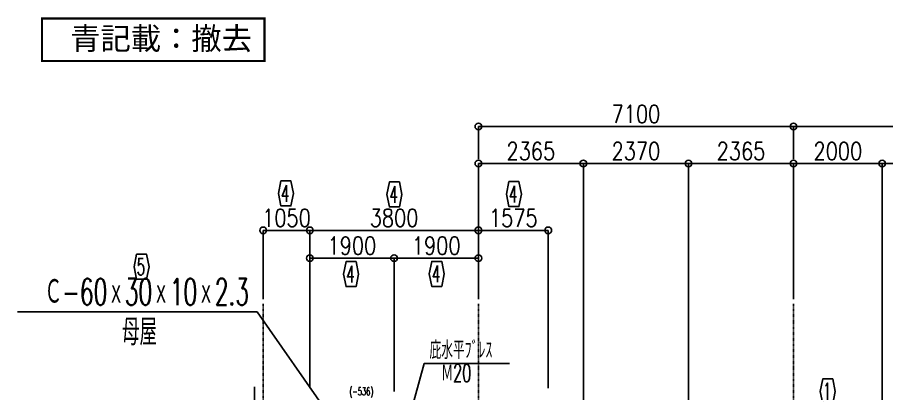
# Model space of a CAD drawing. Header units: millimetres. Extents: x -87051 to 180003, y -2961 to 97158.
# Drawn here: x -85764 to -66177, y 47527 to 55998 of the extents above; entities that cross this region are included whole.
import ezdxf
from ezdxf.enums import TextEntityAlignment as Align

# ---------------------------------------------------------------- set-up
doc = ezdxf.new("R2010")
doc.units = ezdxf.units.MM
doc.header["$LTSCALE"] = 0.2
doc.linetypes.add('CENTER', pattern=[2, 1.25, -0.25, 0.25, -0.25])
doc.layers.add('S-撤去', color=5, linetype='Continuous', lineweight=9, true_color=0x0000ff)
doc.layers.add('梁側', color=7, linetype='Continuous')
doc.styles.get("Standard").update_dxf_attribs({"font": 'simplex.shx', "width": 0.8, "height": 700, "bigfont": 'extfont2.shx'})
doc.styles.add('ゴシック', font='MS Gothic.ttf', dxfattribs={"height": 4})

msp = doc.modelspace()

# ---------------------------------------------------------------- linework, layer by layer
at = {"color": 8, "linetype": 'Continuous'}
for p, q in [((-75376, 53542.8), (-68276, 53542.8)), ((-75376, 52807.7), (-75376, 53542.8)), ((-68276, 52807.7), (-68276, 53542.8)), ((-68276, 53542.8), (-60276, 53542.8)), ((-68276, 52807.7), (-68276, 53542.8)), ((-75376, 52707.7), (-73011, 52707.7)), ((-75376, 49650.6), (-75376, 52707.7)), ((-73011, 45161.1), (-73011, 52707.7)), ((-73011, 52707.7), (-70641, 52707.7)), ((-73011, 45161.1), (-73011, 52707.7)), ((-70641, 45161.1), (-70641, 52707.7)), ((-70641, 52707.7), (-68276, 52707.7)), ((-70641, 45161.1), (-70641, 52707.7)), ((-68276, 49650.6), (-68276, 52707.7)), ((-68276, 52707.7), (-66276, 52707.7)), ((-68276, 49650.6), (-68276, 52707.7)), ((-66276, 45111.1), (-66276, 52707.7)), ((-66276, 52707.7), (-64276, 52707.7)), ((-66276, 45111.1), (-66276, 52707.7)), ((-80226, 51203.2), (-79176, 51203.2)), ((-80226, 49650.6), (-80226, 51203.2)), ((-79176, 47650.6), (-79176, 51203.2)), ((-79176, 51203.2), (-75376, 51203.2)), ((-75376, 49650.6), (-75376, 51203.2)), ((-75376, 51203.2), (-73801, 51203.2)), ((-75376, 49650.6), (-75376, 51203.2)), ((-73801, 47650.6), (-73801, 51203.2)), ((-79176, 50577.7), (-77276, 50577.7)), ((-77276, 47575.6), (-77276, 50577.7)), ((-77276, 50577.7), (-75376, 50577.7)), ((-85763.8, 49368.4), (-80363.8, 49368.4)), ((-80363.8, 49368.4), (-78738.4, 47045)), ((-76597.2, 48206.2), (-76941.2, 46949.8)), ((-76597.2, 48206.2), (-74677.2, 48206.2)), ((-80423.5, 47681.5), (-80423.5, 46840.6))]:
    msp.add_line(p, q, dxfattribs=at)
at = {"color": 8, "linetype": 'CENTER'}
for p, q in [((-80226, 16438.1), (-80226, 49550.6)), ((-75376, 16438.1), (-75376, 49550.6)), ((-68276, 16438.1), (-68276, 49550.6))]:
    msp.add_line(p, q, dxfattribs=at)
at = {"color": 8, "linetype": 'Continuous'}
for centre in [(-75376, 53542.8), (-68276, 53542.8), (-68276, 53542.8), (-75376, 52707.7), (-73011, 52707.7), (-73011, 52707.7), (-70641, 52707.7), (-70641, 52707.7), (-68276, 52707.7), (-68276, 52707.7), (-66276, 52707.7), (-66276, 52707.7), (-80226, 51203.2), (-79176, 51203.2), (-79176, 51203.2), (-75376, 51203.2), (-75376, 51203.2), (-73801, 51203.2), (-79176, 50577.7), (-77276, 50577.7), (-77276, 50577.7), (-75376, 50577.7)]:
    msp.add_circle(centre, 75, dxfattribs=at)
at = {"layer": 'S-撤去', "const_width": 50}
msp.add_lwpolyline([(-85209.3, 55973.3), (-80193.3, 55973.3), (-80193.3, 55017.2), (-85209.3, 55017.2)], close=True, dxfattribs=at)
at = {"layer": '梁側', "color": 8, "linetype": 'Continuous'}
for points in [[(-79882.2, 52034.2), (-79826, 51753), (-79601, 51753), (-79544.7, 52034.2), (-79601, 52315.5), (-79826, 52315.5), (-79882.2, 52034.2)], [(-74743.7, 52020.1), (-74687.5, 51738.9), (-74462.5, 51738.9), (-74406.2, 52020.1), (-74462.5, 52301.4), (-74687.5, 52301.4), (-74743.7, 52020.1)], [(-77436.7, 52013), (-77380.4, 51731.8), (-77155.4, 51731.8), (-77099.2, 52013), (-77155.4, 52294.3), (-77380.4, 52294.3), (-77436.7, 52013)], [(-83132.8, 50383.4), (-83076.6, 50102.2), (-82851.6, 50102.2), (-82795.3, 50383.4), (-82851.6, 50664.7), (-83076.6, 50664.7), (-83132.8, 50383.4)], [(-78412.1, 50217.8), (-78355.8, 49936.5), (-78130.8, 49936.5), (-78074.6, 50217.8), (-78130.8, 50499), (-78355.8, 50499), (-78412.1, 50217.8)], [(-76482.5, 50221.3), (-76426.2, 49940), (-76201.2, 49940), (-76145, 50221.3), (-76201.2, 50502.5), (-76426.2, 50502.5), (-76482.5, 50221.3)], [(-67670.8, 47576.3), (-67614.6, 47295.1), (-67389.6, 47295.1), (-67333.3, 47576.3), (-67389.6, 47857.6), (-67614.6, 47857.6), (-67670.8, 47576.3)]]:
    msp.add_lwpolyline(points, close=True, dxfattribs=at)

# ---------------------------------------------------------------- texts
at = {"color": 8, "width": 0.8}
for s, p in [('7100', (-71826, 53622.8)), ('2365', (-74193.5, 52787.7)), ('2370', (-71826, 52787.7)), ('2365', (-69458.5, 52787.7)), ('2000', (-67276, 52787.7)), ('1050', (-79701, 51283.2)), ('3800', (-77276, 51283.2)), ('1575', (-74588.5, 51283.2)), ('1900', (-78226, 50657.7)), ('1900', (-76326, 50657.7))]:
    msp.add_text(s, height=400, dxfattribs=at).set_placement(p, align=Align.CENTER)
at = {"color": 8, "width": 0.6}
msp.add_text('Ｃ-60ｘ30ｘ10ｘ2.3', height=600, dxfattribs=at).set_placement((-80543.8, 49518.4), align=Align.RIGHT)
for s, height, p in [('母屋', 600, (-83012.2, 48912.7)), ('Ｍ20', 400, (-75873, 47989.4))]:
    msp.add_text(s, height=height, dxfattribs=at).set_placement(p, align=Align.MIDDLE_CENTER)
for s, height, p in [('庇水平ﾌﾞﾚｽ', 400, (-76477.2, 48306.2)), ('(-536)', 175, (-78284.9, 47488.2))]:
    msp.add_text(s, height=height, dxfattribs=at).set_placement(p)
at = {"layer": 'S-撤去', "style": 'ゴシック'}
msp.add_text('青記載：撤去', height=500, dxfattribs=at).set_placement((-84572.1, 55523.4), align=Align.MIDDLE_LEFT)
at = {"layer": '梁側', "color": 8, "width": 0.6}
for s, p in [('4', (-79826, 52221.7)), ('4', (-77380.4, 52200.5)), ('4', (-74687.5, 52207.6)), ('5', (-83076.6, 50570.9)), ('4', (-78355.8, 50405.3)), ('4', (-76426.2, 50408.8)), ('1', (-67614.6, 47763.8))]:
    msp.add_text(s, height=375, dxfattribs=at).set_placement(p, align=Align.TOP_LEFT)

doc.saveas('drawing.dxf')
